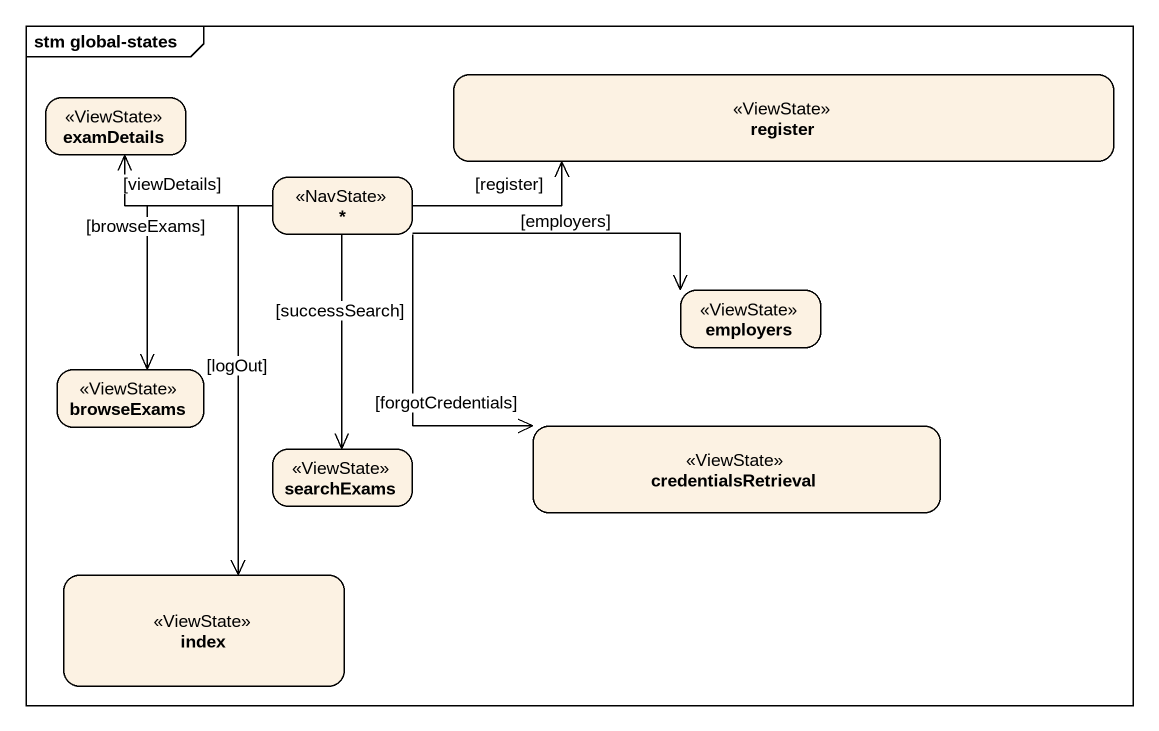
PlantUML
@startuml
mainframe stm global-states
hide empty description
state examDetails <<ViewState>>
state register <<ViewState>>
state "*" as state1 <<NavState>>
state employers <<ViewState>>
state browseExams <<ViewState>>
state searchExams <<ViewState>>
state credentialsRetrieval <<ViewState>>
state index <<ViewState>>
state1 -left-> examDetails : [viewDetails]
state1 -right-> register : [register]
state1 -right-> employers : [employers]
state1 --> browseExams : [browseExams]
state1 --> searchExams : [successSearch]
state1 --> credentialsRetrieval : [forgotCredentials]
state1 --> index : [logOut]
@enduml
